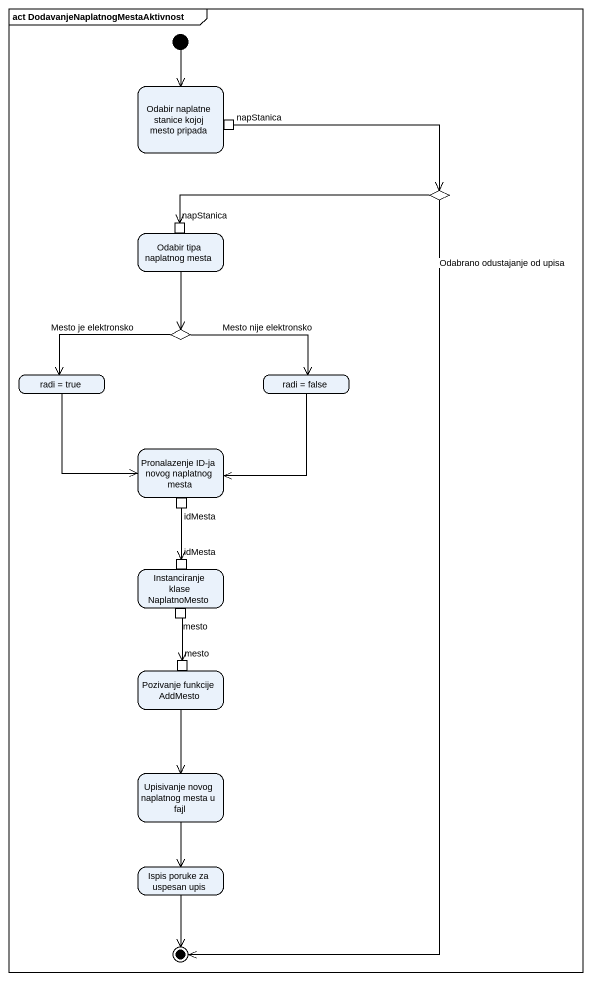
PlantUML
@startuml
mainframe act DodavanjeNaplatnogMestaAktivnost
hide empty description
state "Odabir naplatne stanice kojoj mesto pripada" as Odabir_naplatne_stanice {
  state napStanica <<outputPin>>
}
state choice1 <<choice>>
state "Odabir tipa naplatnog mesta" as Odabir_tipa_naplatnog_mesta {
  state "napStanica" as napStanica_2 <<inputPin>>
}
state choice2 <<choice>>
state "radi = true" as radi_true
state "radi = false" as radi_false
state "Pronalazenje ID-ja novog naplatnog mesta" as Pronalazenje_ID_ja_novog {
  state idMesta <<outputPin>>
}
state "Instanciranje klase NaplatnoMesto" as Instanciranje_klase {
  state "idMesta" as idMesta_2 <<inputPin>>
  state mesto <<outputPin>>
}
state "Pozivanje funkcije AddMesto" as Pozivanje_funkcije_AddMesto {
  state "mesto" as mesto_2 <<inputPin>>
}
state "Upisivanje novog naplatnog mesta u fajl" as Upisivanje_novog_naplatnog
state "Ispis poruke za uspesan upis" as Ispis_poruke_za_uspesan_upis
[*] --> Odabir_naplatne_stanice
napStanica -right-> choice1
choice1 -left-> napStanica_2
Odabir_tipa_naplatnog_mesta --> choice2
choice2 -left-> radi_true : Mesto je elektronsko
choice2 -right-> radi_false : Mesto nije elektronsko
radi_true --> Pronalazenje_ID_ja_novog
radi_false --> Pronalazenje_ID_ja_novog
idMesta --> idMesta_2
mesto --> mesto_2
Pozivanje_funkcije_AddMesto --> Upisivanje_novog_naplatnog
Upisivanje_novog_naplatnog --> Ispis_poruke_za_uspesan_upis
choice1 --> [*] : Odabrano odustajanje od upisa
Ispis_poruke_za_uspesan_upis --> [*]
@enduml
